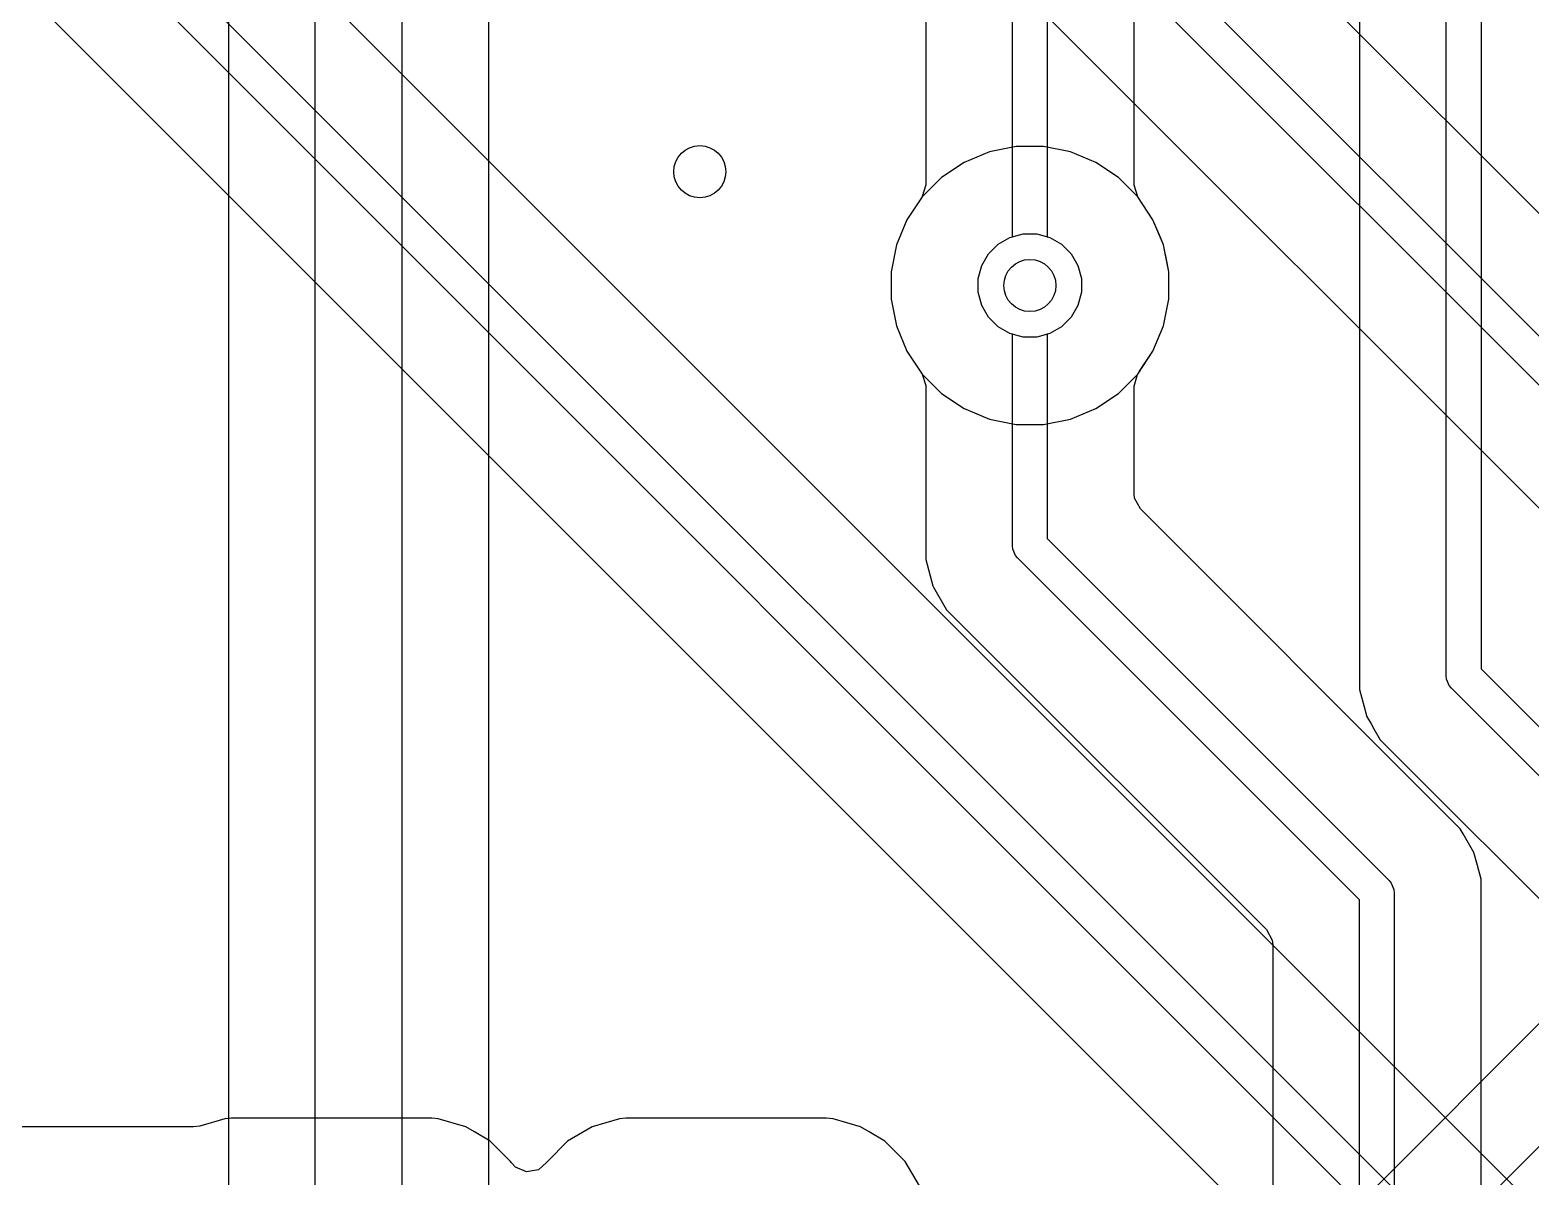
# Model space of a CAD drawing. Header units: inches. Extents: x 6.57 to 9.79, y -8.72 to -3.17.
# Drawn here: x 7.6668 to 8.0074, y -7.9582 to -7.6979 of the extents above; entities that cross this region are included whole.
import ezdxf

# ---------------------------------------------------------------- set-up
doc = ezdxf.new("R2010")
doc.units = ezdxf.units.IN
doc.header["$MEASUREMENT"] = 0
doc.layers.add('In1.Cu', color=91, linetype='CONTINUOUS', true_color=0x7fc87f)

msp = doc.modelspace()

# ---------------------------------------------------------------- linework, layer by layer
at = {"layer": 'In1.Cu', "linetype": 'CONTINUOUS'}
for p, q in [((7.98819, -7.84449), (7.98819, -7.30315)), ((7.99606, -7.30315), (7.99606, -7.84286)), ((7.60236, -7.58695), (8.40403, -8.38861)), ((8.39961, -8.39534), (7.59564, -7.59137)), ((7.58419, -7.60778), (8.38788, -8.41147)), ((7.73153, -8.46972), (7.73153, -7.63335)), ((7.75121, -7.63335), (7.75121, -8.46564)), ((7.88976, -7.74484), (7.88976, -7.64755)), ((7.89764, -7.64918), (7.89764, -7.74484)), ((7.87006, -7.6529), (7.87006, -7.73308)), ((7.8937, -7.65191), (8.14456, -7.90278)), ((8.139, -7.90834), (7.88698, -7.65633)), ((7.71182, -7.65793), (7.71182, -8.47263)), ((7.77092, -7.7528), (7.77092, -7.65793)), ((7.91734, -7.73308), (7.91734, -7.65937)), ((8.41076, -8.36748), (7.70466, -7.66139)), ((7.87553, -7.67274), (8.11675, -7.91396)), ((8.04049, -7.77083), (7.95925, -7.68959)), ((7.96848, -7.6891), (7.96848, -7.84108)), ((7.8906, -7.72439), (7.88451, -7.7256)), ((7.8906, -7.72439), (7.88451, -7.7256)), ((7.8906, -7.72439), (7.88451, -7.7256)), ((7.8968, -7.72439), (7.8906, -7.72439)), ((7.8906, -7.72439), (7.8906, -7.72439)), ((7.8968, -7.72439), (7.8906, -7.72439)), ((7.8906, -7.72439), (7.8906, -7.72439)), ((7.8968, -7.72439), (7.8906, -7.72439)), ((7.8906, -7.72439), (7.8906, -7.72439)), ((7.90289, -7.7256), (7.8968, -7.72439)), ((7.8968, -7.72439), (7.8968, -7.72439)), ((7.90289, -7.7256), (7.8968, -7.72439)), ((7.8968, -7.72439), (7.8968, -7.72439)), ((7.90289, -7.7256), (7.8968, -7.72439)), ((7.8968, -7.72439), (7.8968, -7.72439)), ((7.87877, -7.72798), (7.87361, -7.73143)), ((7.87877, -7.72798), (7.87361, -7.73143)), ((7.87877, -7.72798), (7.87361, -7.73143)), ((7.88451, -7.7256), (7.87877, -7.72798)), ((7.88451, -7.7256), (7.87877, -7.72798)), ((7.88451, -7.7256), (7.87877, -7.72798)), ((7.87877, -7.72798), (7.87877, -7.72798)), ((7.87877, -7.72798), (7.87877, -7.72798)), ((7.87877, -7.72798), (7.87877, -7.72798)), ((7.88451, -7.7256), (7.88451, -7.7256)), ((7.88451, -7.7256), (7.88451, -7.7256)), ((7.88451, -7.7256), (7.88451, -7.7256)), ((7.90863, -7.72798), (7.90289, -7.7256)), ((7.90289, -7.7256), (7.90289, -7.7256)), ((7.90863, -7.72798), (7.90289, -7.7256)), ((7.90289, -7.7256), (7.90289, -7.7256)), ((7.90863, -7.72798), (7.90289, -7.7256)), ((7.90289, -7.7256), (7.90289, -7.7256)), ((7.91379, -7.73143), (7.90863, -7.72798)), ((7.90863, -7.72798), (7.90863, -7.72798)), ((7.91379, -7.73143), (7.90863, -7.72798)), ((7.90863, -7.72798), (7.90863, -7.72798)), ((7.91379, -7.73143), (7.90863, -7.72798)), ((7.90863, -7.72798), (7.90863, -7.72798)), ((7.87361, -7.73143), (7.86922, -7.73582)), ((7.87361, -7.73143), (7.86922, -7.73582)), ((7.87361, -7.73143), (7.86922, -7.73582)), ((7.87006, -7.73308), (7.86928, -7.73572)), ((7.87361, -7.73143), (7.87361, -7.73143)), ((7.87361, -7.73143), (7.87361, -7.73143)), ((7.87361, -7.73143), (7.87361, -7.73143)), ((7.91818, -7.73582), (7.91379, -7.73143)), ((7.91379, -7.73143), (7.91379, -7.73143)), ((7.91818, -7.73582), (7.91379, -7.73143)), ((7.91379, -7.73143), (7.91379, -7.73143)), ((7.91818, -7.73582), (7.91379, -7.73143)), ((7.91379, -7.73143), (7.91379, -7.73143)), ((7.91734, -7.73317), (7.91734, -7.73308)), ((7.91817, -7.73579), (7.91734, -7.73317)), ((7.86924, -7.73579), (7.86577, -7.74098)), ((7.86922, -7.73582), (7.86577, -7.74098)), ((7.86922, -7.73582), (7.86577, -7.74098)), ((7.86922, -7.73582), (7.86577, -7.74098)), ((7.86922, -7.73582), (7.86922, -7.73582)), ((7.86922, -7.73582), (7.86922, -7.73582)), ((7.86922, -7.73582), (7.86922, -7.73582)), ((7.86928, -7.73572), (7.86924, -7.73579)), ((7.92163, -7.74098), (7.91817, -7.73579)), ((7.92163, -7.74098), (7.91818, -7.73582)), ((7.91818, -7.73582), (7.91818, -7.73582)), ((7.92163, -7.74098), (7.91818, -7.73582)), ((7.91818, -7.73582), (7.91818, -7.73582)), ((7.92163, -7.74098), (7.91818, -7.73582)), ((7.91818, -7.73582), (7.91818, -7.73582)), ((7.86577, -7.74098), (7.8634, -7.74671)), ((7.86577, -7.74098), (7.8634, -7.74671)), ((7.86577, -7.74098), (7.8634, -7.74671)), ((7.86577, -7.74098), (7.8634, -7.74671)), ((7.86577, -7.74098), (7.86577, -7.74098)), ((7.86577, -7.74098), (7.86577, -7.74098)), ((7.86577, -7.74098), (7.86577, -7.74098)), ((7.86577, -7.74098), (7.86577, -7.74098)), ((7.92401, -7.74671), (7.92163, -7.74098)), ((7.92163, -7.74098), (7.92163, -7.74098)), ((7.92309, -7.74449), (7.92163, -7.74098)), ((7.92163, -7.74098), (7.92163, -7.74098)), ((7.92401, -7.74671), (7.92163, -7.74098)), ((7.92163, -7.74098), (7.92163, -7.74098)), ((7.9233, -7.745), (7.92163, -7.74098)), ((7.92163, -7.74098), (7.92163, -7.74098)), ((7.88651, -7.74654), (7.88918, -7.74499)), ((7.88651, -7.74654), (7.88918, -7.74499)), ((7.88651, -7.74654), (7.88918, -7.74499)), ((7.88651, -7.74654), (7.88918, -7.74499)), ((7.88918, -7.74499), (7.89216, -7.7442)), ((7.88918, -7.74499), (7.89216, -7.7442)), ((7.88918, -7.74499), (7.89216, -7.7442)), ((7.88918, -7.74499), (7.88976, -7.74484)), ((7.89216, -7.7442), (7.89524, -7.7442)), ((7.89216, -7.7442), (7.89524, -7.7442)), ((7.89216, -7.7442), (7.89524, -7.7442)), ((7.89524, -7.7442), (7.89822, -7.74499)), ((7.89524, -7.7442), (7.89822, -7.74499)), ((7.89524, -7.7442), (7.89822, -7.74499)), ((7.89764, -7.74484), (7.89822, -7.74499)), ((7.89822, -7.74499), (7.90089, -7.74654)), ((7.89822, -7.74499), (7.90089, -7.74654)), ((7.89822, -7.74499), (7.90089, -7.74654)), ((7.89822, -7.74499), (7.90089, -7.74654)), ((7.92401, -7.74671), (7.92309, -7.74449)), ((7.92401, -7.74671), (7.9233, -7.745)), ((7.8634, -7.74671), (7.86219, -7.7528)), ((7.8634, -7.74671), (7.86219, -7.7528)), ((7.8634, -7.74671), (7.86219, -7.7528)), ((7.8634, -7.74671), (7.86219, -7.7528)), ((7.8634, -7.74671), (7.8634, -7.74671)), ((7.8634, -7.74671), (7.8634, -7.74671)), ((7.8634, -7.74671), (7.8634, -7.74671)), ((7.8634, -7.74671), (7.8634, -7.74671)), ((7.88433, -7.74872), (7.88651, -7.74654)), ((7.88433, -7.74872), (7.88651, -7.74654)), ((7.88433, -7.74872), (7.88651, -7.74654)), ((7.88433, -7.74872), (7.88651, -7.74654)), ((7.90089, -7.74654), (7.90307, -7.74872)), ((7.90089, -7.74654), (7.90307, -7.74872)), ((7.90089, -7.74654), (7.90307, -7.74872)), ((7.90089, -7.74654), (7.90307, -7.74872)), ((7.92522, -7.7528), (7.92401, -7.74671)), ((7.92401, -7.74671), (7.92401, -7.74671)), ((7.92401, -7.74671), (7.92401, -7.74671)), ((7.92447, -7.74905), (7.92401, -7.74671)), ((7.92522, -7.7528), (7.92401, -7.74671)), ((7.92401, -7.74671), (7.92401, -7.74671)), ((7.92401, -7.74671), (7.92401, -7.74671)), ((7.92481, -7.75076), (7.92401, -7.74671)), ((7.88199, -7.75436), (7.88279, -7.75139)), ((7.88199, -7.75436), (7.88279, -7.75139)), ((7.88199, -7.75436), (7.88279, -7.75139)), ((7.88199, -7.75436), (7.88279, -7.75139)), ((7.88279, -7.75139), (7.88433, -7.74872)), ((7.88279, -7.75139), (7.88433, -7.74872)), ((7.88279, -7.75139), (7.88433, -7.74872)), ((7.88279, -7.75139), (7.88433, -7.74872)), ((7.90307, -7.74872), (7.90461, -7.75139)), ((7.90307, -7.74872), (7.90461, -7.75139)), ((7.90307, -7.74872), (7.90461, -7.75139)), ((7.90307, -7.74872), (7.90461, -7.75139)), ((7.90461, -7.75139), (7.90541, -7.75436)), ((7.90461, -7.75139), (7.90541, -7.75436)), ((7.90461, -7.75139), (7.90541, -7.75436)), ((7.90461, -7.75139), (7.90541, -7.75436)), ((7.92522, -7.7528), (7.92447, -7.74905)), ((7.92522, -7.7528), (7.92481, -7.75076)), ((7.77092, -8.43844), (7.77092, -7.7528)), ((7.86219, -7.7528), (7.86219, -7.75901)), ((7.86219, -7.7528), (7.86219, -7.75901)), ((7.86219, -7.7528), (7.86219, -7.75901)), ((7.86219, -7.7528), (7.86219, -7.75901)), ((7.88199, -7.75745), (7.88199, -7.75436)), ((7.88199, -7.75745), (7.88199, -7.75436)), ((7.88199, -7.75745), (7.88199, -7.75436)), ((7.88199, -7.75745), (7.88199, -7.75436)), ((7.90541, -7.75436), (7.90541, -7.75745)), ((7.90541, -7.75436), (7.90541, -7.75745)), ((7.90541, -7.75436), (7.90541, -7.75745)), ((7.90541, -7.75436), (7.90541, -7.75745)), ((7.92522, -7.75901), (7.92522, -7.7528)), ((7.92522, -7.7528), (7.92522, -7.7528)), ((7.92522, -7.7528), (7.92522, -7.7528)), ((7.92522, -7.75901), (7.92522, -7.7528)), ((7.92522, -7.7528), (7.92522, -7.7528)), ((7.92522, -7.7528), (7.92522, -7.7528)), ((7.92522, -7.75901), (7.92522, -7.7528)), ((7.92522, -7.7528), (7.92522, -7.7528)), ((7.92522, -7.7528), (7.92522, -7.7528)), ((7.92522, -7.75901), (7.92522, -7.7528)), ((7.92522, -7.7528), (7.92522, -7.7528)), ((7.92522, -7.7528), (7.92522, -7.7528)), ((7.88279, -7.76043), (7.88199, -7.75745)), ((7.88279, -7.76043), (7.88199, -7.75745)), ((7.88279, -7.76043), (7.88199, -7.75745)), ((7.88279, -7.76043), (7.88199, -7.75745)), ((7.90541, -7.75745), (7.90461, -7.76043)), ((7.90541, -7.75745), (7.90461, -7.76043)), ((7.90541, -7.75745), (7.90461, -7.76043)), ((7.90541, -7.75745), (7.90461, -7.76043)), ((7.86219, -7.75901), (7.8634, -7.7651)), ((7.86219, -7.75901), (7.8634, -7.7651)), ((7.86219, -7.75901), (7.8634, -7.7651)), ((7.86219, -7.75901), (7.8634, -7.7651)), ((7.88433, -7.7631), (7.88279, -7.76043)), ((7.88433, -7.7631), (7.88279, -7.76043)), ((7.88433, -7.7631), (7.88279, -7.76043)), ((7.88433, -7.7631), (7.88279, -7.76043)), ((7.90461, -7.76043), (7.90307, -7.7631)), ((7.90461, -7.76043), (7.90307, -7.7631)), ((7.90461, -7.76043), (7.90307, -7.7631)), ((7.90461, -7.76043), (7.90307, -7.7631)), ((7.92401, -7.7651), (7.92522, -7.75901)), ((7.92401, -7.7651), (7.92522, -7.75901)), ((7.92401, -7.7651), (7.92522, -7.75901)), ((7.92401, -7.7651), (7.92522, -7.75901)), ((7.8634, -7.7651), (7.8634, -7.7651)), ((7.8634, -7.7651), (7.86577, -7.77083)), ((7.8634, -7.7651), (7.8634, -7.7651)), ((7.8634, -7.7651), (7.86577, -7.77083)), ((7.8634, -7.7651), (7.8634, -7.7651)), ((7.8634, -7.7651), (7.86577, -7.77083)), ((7.8634, -7.7651), (7.8634, -7.7651)), ((7.8634, -7.7651), (7.86577, -7.77083)), ((7.88651, -7.76528), (7.88433, -7.7631)), ((7.88651, -7.76528), (7.88433, -7.7631)), ((7.88651, -7.76528), (7.88433, -7.7631)), ((7.88651, -7.76528), (7.88433, -7.7631)), ((7.88918, -7.76682), (7.88651, -7.76528)), ((7.88918, -7.76682), (7.88651, -7.76528)), ((7.88918, -7.76682), (7.88651, -7.76528)), ((7.88918, -7.76682), (7.88651, -7.76528)), ((7.90089, -7.76528), (7.89822, -7.76682)), ((7.90089, -7.76528), (7.89822, -7.76682)), ((7.90089, -7.76528), (7.89822, -7.76682)), ((7.90089, -7.76528), (7.89822, -7.76682)), ((7.90307, -7.7631), (7.90089, -7.76528)), ((7.90307, -7.7631), (7.90089, -7.76528)), ((7.90307, -7.7631), (7.90089, -7.76528)), ((7.90307, -7.7631), (7.90089, -7.76528)), ((7.92163, -7.77083), (7.92401, -7.7651)), ((7.92163, -7.77083), (7.92401, -7.7651)), ((7.92163, -7.77083), (7.92401, -7.7651)), ((7.92163, -7.77083), (7.92401, -7.7651)), ((7.89216, -7.76762), (7.88918, -7.76682)), ((7.88976, -7.76697), (7.88918, -7.76682)), ((7.89216, -7.76762), (7.88918, -7.76682)), ((7.89216, -7.76762), (7.88918, -7.76682)), ((7.88976, -7.81496), (7.88976, -7.76697)), ((7.89524, -7.76762), (7.89216, -7.76762)), ((7.89524, -7.76762), (7.89216, -7.76762)), ((7.89524, -7.76762), (7.89216, -7.76762)), ((7.89822, -7.76682), (7.89524, -7.76762)), ((7.89822, -7.76682), (7.89524, -7.76762)), ((7.89822, -7.76682), (7.89524, -7.76762)), ((7.89822, -7.76682), (7.89764, -7.76697)), ((7.89764, -7.76697), (7.89764, -7.81333)), ((7.86577, -7.77083), (7.86577, -7.77083)), ((7.86577, -7.77083), (7.86922, -7.776)), ((7.86577, -7.77083), (7.86577, -7.77083)), ((7.86577, -7.77083), (7.86924, -7.77602)), ((7.86577, -7.77083), (7.86577, -7.77083)), ((7.86577, -7.77083), (7.86922, -7.776)), ((7.86577, -7.77083), (7.86577, -7.77083)), ((7.86577, -7.77083), (7.86922, -7.776)), ((7.91818, -7.776), (7.92163, -7.77083)), ((7.91818, -7.776), (7.92163, -7.77083)), ((7.91818, -7.776), (7.92163, -7.77083)), ((7.9186, -7.77537), (7.92163, -7.77083)), ((7.91817, -7.77602), (7.9186, -7.77537)), ((7.86922, -7.776), (7.86922, -7.776)), ((7.86922, -7.776), (7.87361, -7.78039)), ((7.86922, -7.776), (7.86922, -7.776)), ((7.86922, -7.776), (7.87361, -7.78039)), ((7.86922, -7.776), (7.86922, -7.776)), ((7.86922, -7.776), (7.87361, -7.78039)), ((7.86924, -7.77602), (7.87006, -7.77864)), ((7.87006, -7.77864), (7.87006, -7.77873)), ((7.87006, -7.77873), (7.87006, -7.81155)), ((7.91379, -7.78039), (7.91818, -7.776)), ((7.91379, -7.78039), (7.91818, -7.776)), ((7.91379, -7.78039), (7.91818, -7.776)), ((7.91734, -7.77873), (7.91812, -7.77609)), ((7.91734, -7.80315), (7.91734, -7.77873)), ((7.91812, -7.77609), (7.91817, -7.77602)), ((7.87361, -7.78039), (7.87361, -7.78039)), ((7.87361, -7.78039), (7.87877, -7.78383)), ((7.87361, -7.78039), (7.87361, -7.78039)), ((7.87361, -7.78039), (7.87877, -7.78383)), ((7.87361, -7.78039), (7.87361, -7.78039)), ((7.87361, -7.78039), (7.87877, -7.78383)), ((7.90863, -7.78383), (7.91379, -7.78039)), ((7.90863, -7.78383), (7.91379, -7.78039)), ((7.90863, -7.78383), (7.91379, -7.78039)), ((7.87877, -7.78383), (7.87877, -7.78383)), ((7.87877, -7.78383), (7.882, -7.78517)), ((7.87877, -7.78383), (7.87877, -7.78383)), ((7.87877, -7.78383), (7.88451, -7.78621)), ((7.87877, -7.78383), (7.87877, -7.78383)), ((7.87877, -7.78383), (7.88451, -7.78621)), ((7.882, -7.78517), (7.88451, -7.78621)), ((7.90289, -7.78621), (7.90863, -7.78383)), ((7.90289, -7.78621), (7.90863, -7.78383)), ((7.90289, -7.78621), (7.90863, -7.78383)), ((7.88451, -7.78621), (7.8906, -7.78742)), ((7.88451, -7.78621), (7.88451, -7.78621)), ((7.88451, -7.78621), (7.8906, -7.78742)), ((7.88451, -7.78621), (7.88451, -7.78621)), ((7.88451, -7.78621), (7.8906, -7.78742)), ((7.8906, -7.78742), (7.8906, -7.78742)), ((7.8906, -7.78742), (7.8906, -7.78742)), ((7.8906, -7.78742), (7.8968, -7.78742)), ((7.8906, -7.78742), (7.8906, -7.78742)), ((7.8906, -7.78742), (7.8906, -7.78742)), ((7.8906, -7.78742), (7.8968, -7.78742)), ((7.8906, -7.78742), (7.8906, -7.78742)), ((7.8906, -7.78742), (7.8906, -7.78742)), ((7.8906, -7.78742), (7.8968, -7.78742)), ((7.8968, -7.78742), (7.90289, -7.78621)), ((7.8968, -7.78742), (7.90289, -7.78621)), ((7.8968, -7.78742), (7.90289, -7.78621)), ((7.8968, -7.78742), (7.8968, -7.78742)), ((7.8968, -7.78742), (7.8968, -7.78742)), ((7.8968, -7.78742), (7.8968, -7.78742)), ((8.13949, -7.79313), (7.89113, -8.04149)), ((7.91745, -7.80418), (7.91734, -7.80315)), ((7.91877, -7.8066), (7.91745, -7.80418)), ((7.90109, -8.0594), (8.15249, -7.808)), ((7.98696, -7.87478), (7.91877, -7.8066)), ((7.87006, -7.81155), (7.87006, -7.81155)), ((7.87006, -7.81155), (7.87006, -7.81807)), ((7.88984, -7.81573), (7.88976, -7.81496)), ((7.89043, -7.81715), (7.88984, -7.81573)), ((7.89764, -7.81333), (7.97522, -7.89092)), ((7.87006, -7.81807), (7.87006, -7.81807)), ((7.87006, -7.81807), (7.87167, -7.82409)), ((7.89092, -7.81774), (7.89043, -7.81715)), ((7.9685, -7.89533), (7.89092, -7.81774)), ((7.87167, -7.82409), (7.87167, -7.82409)), ((7.87167, -7.82409), (7.87181, -7.82433)), ((7.87181, -7.82433), (7.87181, -7.82433)), ((7.87181, -7.82433), (7.87478, -7.82948)), ((7.87478, -7.82948), (7.87478, -7.82948)), ((7.87478, -7.82948), (7.87946, -7.83416)), ((7.87946, -7.83416), (7.87946, -7.83416)), ((7.87946, -7.83416), (7.94737, -7.90206)), ((7.96848, -7.84108), (7.96848, -7.84108)), ((7.96848, -7.84108), (7.96848, -7.8476)), ((7.99606, -7.84286), (8.45636, -8.30315)), ((7.98826, -7.84526), (7.98819, -7.84449)), ((7.98885, -7.84668), (7.98826, -7.84526)), ((7.98934, -7.84727), (7.98885, -7.84668)), ((7.96848, -7.8476), (7.96848, -7.8476)), ((7.96848, -7.8476), (7.97007, -7.85351)), ((8.45194, -8.30987), (7.98934, -7.84727)), ((7.97007, -7.85351), (7.9701, -7.85361)), ((7.9701, -7.85361), (7.9711, -7.85536)), ((7.9711, -7.85536), (7.97177, -7.85651)), ((7.97177, -7.85651), (7.97321, -7.859)), ((7.97321, -7.859), (7.97321, -7.859)), ((7.97321, -7.859), (7.97789, -7.86368)), ((7.97789, -7.86368), (7.97789, -7.86368)), ((7.97789, -7.86368), (8.43564, -8.32143)), ((7.99136, -7.87918), (7.98696, -7.87478)), ((7.98696, -7.87478), (7.98696, -7.87478)), ((7.992, -7.8803), (7.99136, -7.87918)), ((7.99447, -7.88458), (7.992, -7.8803)), ((7.99527, -7.88755), (7.99447, -7.88458)), ((7.99608, -7.89059), (7.99527, -7.88755)), ((7.97522, -7.89092), (7.97571, -7.89151)), ((7.99608, -8.08741), (7.99608, -7.89059)), ((7.99608, -7.89059), (7.99608, -7.89059)), ((7.97571, -7.89151), (7.9763, -7.89293)), ((7.9763, -7.89293), (7.97638, -7.8937)), ((7.97638, -7.8937), (7.97638, -8.09917)), ((7.9685, -8.09917), (7.9685, -7.89533)), ((7.94737, -7.90206), (7.94869, -7.90448)), ((7.94869, -7.90448), (7.9488, -7.90552)), ((7.9488, -7.90552), (7.9488, -8.08741)), ((7.71102, -7.94498), (7.70531, -7.94664)), ((7.71247, -7.94486), (7.71102, -7.94498)), ((7.71102, -7.94498), (7.71102, -7.94498)), ((7.758, -7.94486), (7.71247, -7.94486)), ((7.71247, -7.94486), (7.71247, -7.94486)), ((7.75945, -7.94498), (7.758, -7.94486)), ((7.758, -7.94486), (7.758, -7.94486)), ((7.76567, -7.94678), (7.75945, -7.94498)), ((7.75945, -7.94498), (7.75945, -7.94498)), ((7.80059, -7.94498), (7.79437, -7.94678)), ((7.80204, -7.94486), (7.80059, -7.94498)), ((7.80059, -7.94498), (7.80059, -7.94498)), ((7.84757, -7.94486), (7.80204, -7.94486)), ((7.80204, -7.94486), (7.80204, -7.94486)), ((7.84902, -7.94498), (7.84757, -7.94486)), ((7.84757, -7.94486), (7.84757, -7.94486)), ((7.85523, -7.94678), (7.84902, -7.94498)), ((7.84902, -7.94498), (7.84902, -7.94498)), ((7.70394, -7.94683), (7.66048, -7.94683)), ((7.70531, -7.94664), (7.70394, -7.94683)), ((7.76769, -7.94798), (7.76567, -7.94678)), ((7.76567, -7.94678), (7.76567, -7.94678)), ((7.76567, -7.94678), (7.76567, -7.94678)), ((7.76567, -7.94678), (7.76567, -7.94678)), ((7.77123, -7.95008), (7.76769, -7.94798)), ((7.79437, -7.94678), (7.7888, -7.95008)), ((7.79437, -7.94678), (7.79437, -7.94678)), ((7.85725, -7.94798), (7.85523, -7.94678)), ((7.85523, -7.94678), (7.85523, -7.94678)), ((7.85523, -7.94678), (7.85523, -7.94678)), ((7.85523, -7.94678), (7.85523, -7.94678)), ((7.8608, -7.95008), (7.85725, -7.94798)), ((7.77124, -7.95008), (7.77123, -7.95008)), ((7.77581, -7.95465), (7.77124, -7.95008)), ((7.7888, -7.95008), (7.78423, -7.95465)), ((7.7888, -7.95008), (7.7888, -7.95008)), ((7.86538, -7.95465), (7.8608, -7.95008)), ((7.8608, -7.95008), (7.8608, -7.95008)), ((7.77582, -7.95466), (7.77581, -7.95465)), ((7.77581, -7.95465), (7.77581, -7.95465)), ((7.77584, -7.95469), (7.77582, -7.95466)), ((7.776, -7.95489), (7.77584, -7.95469)), ((7.77601, -7.95488), (7.776, -7.95489)), ((7.77696, -7.95598), (7.77601, -7.95488)), ((7.7795, -7.95703), (7.77696, -7.95598)), ((7.784, -7.95487), (7.78221, -7.95654)), ((7.78404, -7.95489), (7.784, -7.95487)), ((7.78421, -7.95467), (7.78404, -7.95489)), ((7.78422, -7.95466), (7.78421, -7.95467)), ((7.78423, -7.95465), (7.78422, -7.95466)), ((7.78423, -7.95465), (7.78423, -7.95465)), ((7.86867, -7.96022), (7.86538, -7.95465)), ((7.86538, -7.95465), (7.86538, -7.95465)), ((7.86538, -7.95465), (7.86538, -7.95465)), ((7.78221, -7.95654), (7.7795, -7.95703))]:
    msp.add_line(p, q, dxfattribs=at)
at = {"layer": 'In1.Cu'}
for centre in [(7.81879, -7.73009), (7.81879, -7.73009), (7.81879, -7.73009), (7.81879, -7.73009), (7.8937, -7.75591), (7.8937, -7.75591), (7.8937, -7.75591), (7.8937, -7.75591)]:
    msp.add_circle(centre, 0.00591, dxfattribs=at)

doc.saveas('drawing.dxf')
